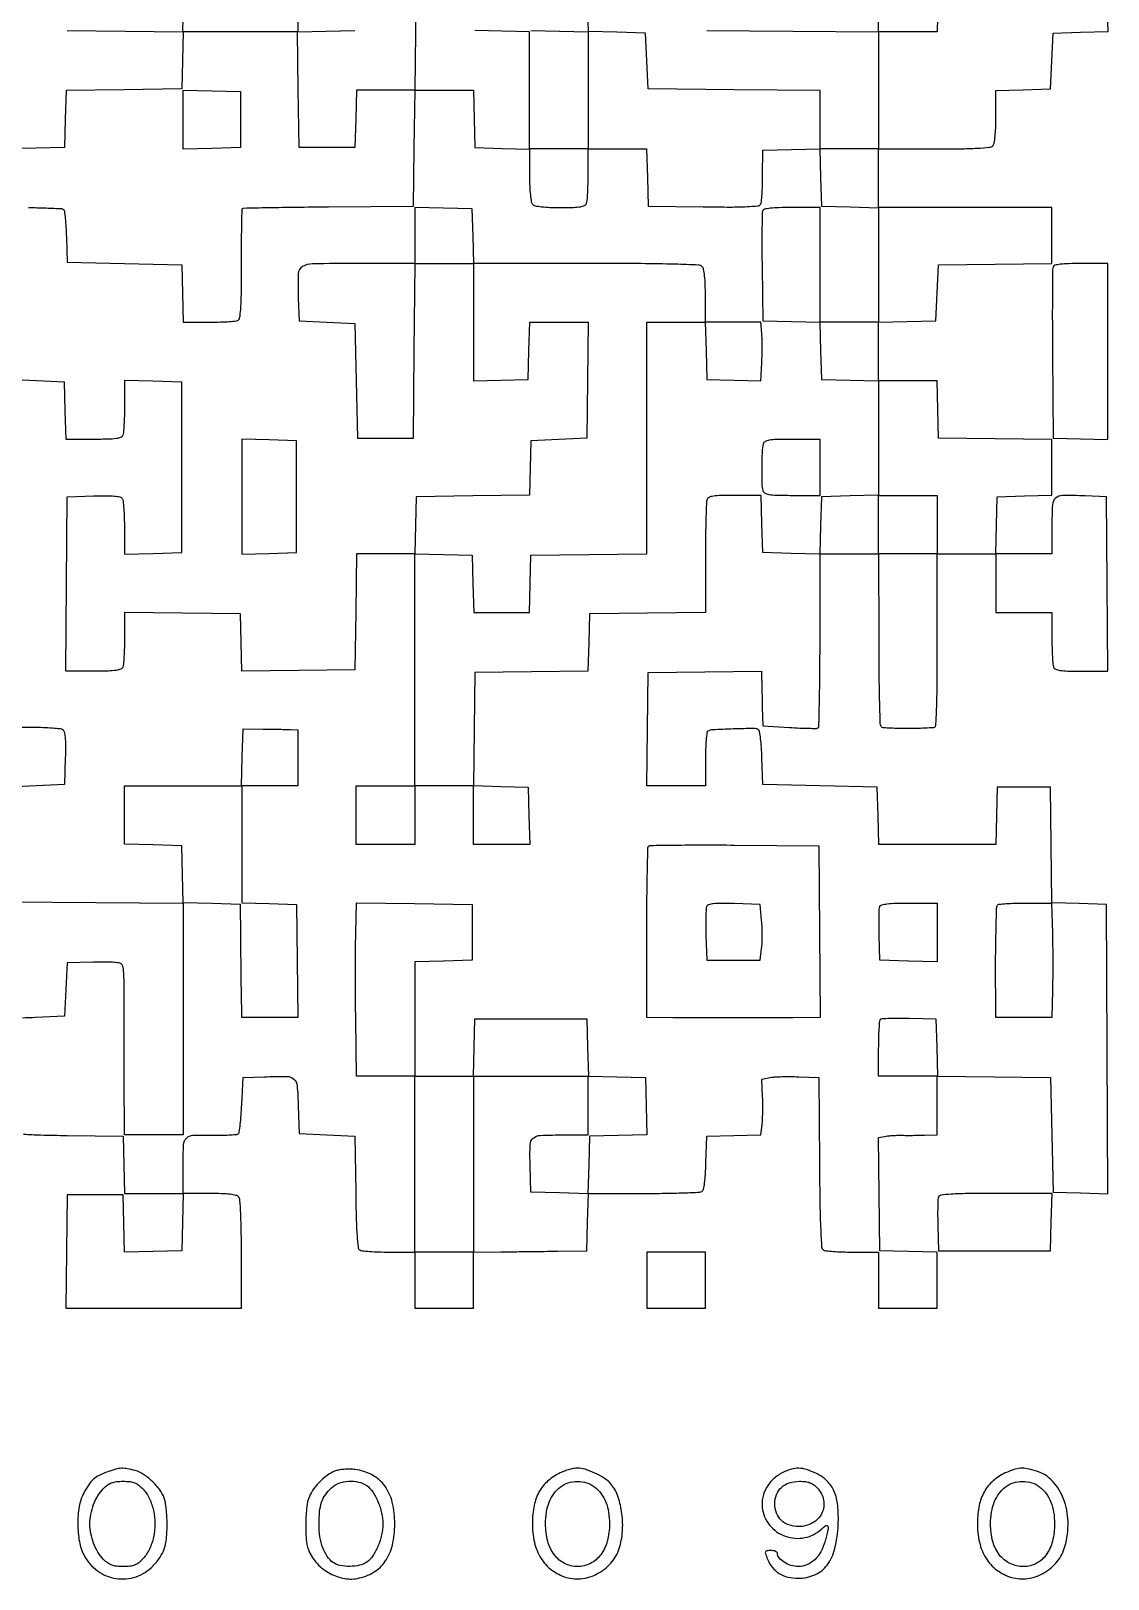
# Model space of a CAD drawing. Extents: x 179 to 1071, y 112 to 1107.
# Drawn here: x 667 to 1071, y 112 to 693 of the extents above; entities that cross this region are included whole.
import ezdxf

# ---------------------------------------------------------------- set-up
doc = ezdxf.new("R2010")
doc.units = 0

msp = doc.modelspace()

# ---------------------------------------------------------------- linework, layer by layer
for points in [[(767, 725.349537), (767, 692.932337), (777.75, 693.216168), (788.5, 693.5)], [(811.5, 714.5), (811.230498, 692.75), (810.960995, 671), (800.014329, 671), (789.067663, 671), (788.783832, 660.25), (788.5, 649.5), (778, 649.5), (767.5, 649.5), (767.230498, 671.25), (766.960995, 693), (745.446666, 693), (723.932337, 693), (724.216168, 703.75)], [(680.5, 693.5), (702.283633, 693.230404), (724.067266, 692.960808), (723.783633, 682.230404), (723.5, 671.5), (701.783635, 671.230591), (680.06727, 670.961183), (679.783635, 660.230591), (679.5, 649.5), (658, 649)], [(854.5, 693.5), (865.25, 693.216168), (876, 692.932337), (876, 670.966168), (876, 649), (865, 649), (854, 649), (854, 670.965017), (854, 692.930034), (843.75, 693.215017), (833.5, 693.5)]]:
    msp.add_lwpolyline(points)
for points in [[(664.179757, 279.259718, 0.01097), (670.538324, 278.960859, 0.003025), (680.546095, 278.770909), (701.5, 278.5), (701.783832, 267.75), (702.067663, 257), (713.067663, 257), (724.067663, 257), (723.783832, 246.25), (723.5, 235.5), (712.784171, 235.216515), (702.068343, 234.93303), (701.784171, 245.716515), (701.5, 256.5), (691, 256.5), (680.5, 256.5), (680.230112, 235.25), (679.960225, 214), (712.936926, 214), (745.913627, 214), (745.906915, 234.207661, 0.003787), (745.838019, 242.922128, 0.008669), (745.6225, 249.486931, 0.005668), (745.313842, 254.500151, 0.156227), (744.827657, 255.707661, 0.164575), (743.853627, 256.307321, 0.027043), (741.643996, 256.690145, 0.021568), (738.440304, 256.928773, 0.007805), (733.877555, 257), (724, 257), (724, 267.393011, -0.011791), (724.188476, 275.384287, -0.188695), (725.271744, 277.80895, -0.18903), (727.712153, 278.852197, -0.01184), (735.692534, 278.905237, 0.007869), (738.963225, 278.901004, 0.011594), (741.833378, 279.009061, 0.007003), (744.212453, 279.187405, 0.175058), (744.797718, 279.459677, 0.166411), (745.094233, 280.059722, 0.004749), (745.44058, 282.940181, 0.009152), (745.757506, 286.380352, 0.006111), (746, 290.328626), (746.5, 300.5), (754.496645, 300.796504, -0.010944), (762.958841, 300.924926, -0.179106), (765.567079, 299.939704, -0.195806), (766.788181, 297.526579, -0.013482), (767.215131, 289.7397), (767.5, 279.5), (778, 279), (788.5, 278.5), (788.770909, 257.546095, 0.003025), (788.960859, 247.538324, 0.01097), (789.259718, 241.179757, 0.009456), (789.64341, 236.821704, 0.228384), (790.270909, 235.811407, 0.116808), (791.164699, 235.501889, 0.007107), (794.003017, 235.255482, 0.010291), (797.425604, 235.078024, 0.007413), (801.25, 235.015313), (811, 235), (811, 224.5), (811, 214), (822, 214), (833, 214), (833, 224.5), (833, 235), (843.25, 235.097508, 0.000362), (847.967406, 235.1458, 0.000201), (853.720313, 235.211168, 0.0002), (859.54442, 235.282022, 0.000324), (864.5, 235.347508), (875.5, 235.5), (875.783832, 246.25), (876.067663, 257), (896.783832, 257.015313, 0.003465), (904.810968, 257.076872, 0.005297), (911.770414, 257.252233, 0.002055), (917.725462, 257.489947, 0.131274), (918.711195, 257.800347, 0.199883), (919.262532, 258.589, 0.01918), (919.684251, 260.944063, 0.019108), (920.012968, 264.199826, 0.00836), (920.211195, 268.535034), (920.5, 278.5), (930.62757, 278.783631), (940.755139, 279.067263), (941.245984, 282.783631, 0.02043), (941.416849, 284.667274, 0.007166), (941.512695, 287.383123, 0.007101), (941.532878, 290.376392, 0.008251), (941.464663, 293.222743), (941.192497, 299.945487), (944.346249, 300.529234, -0.031064), (946.043619, 300.735482, -0.008198), (948.776711, 300.851473, -0.008289), (951.8973, 300.880936, -0.008427), (955, 300.80649), (962.5, 300.5), (962.764319, 268.550168, 0.001803), (962.951056, 252.830801, 0.007577), (963.240328, 243.392156, 0.00522), (963.604237, 236.927232, 0.238962), (964.264319, 235.81548, 0.116655), (965.161958, 235.504391, 0.00716), (968.001081, 235.256679, 0.010334), (971.425135, 235.078324, 0.007451), (975.25, 235.015313), (985, 235), (985, 224.5), (985, 214), (996, 214), (1007, 214), (1007, 224.466168), (1007, 234.932337), (996.25, 235.216168), (985.5, 235.5), (985.230182, 256.725974), (984.960364, 277.951948), (987.230182, 278.430141, -0.026086), (988.375134, 278.609604, -0.009558), (990.008241, 278.747441, -0.009445), (991.802153, 278.830375, -0.011173), (993.5, 278.838803, 0.003741), (995.371688, 278.820274, 0.001914), (997.720313, 278.823585, 0.001902), (1000.139986, 278.845462, 0.002859), (1002.25, 278.884636), (1007, 279), (1007, 290.019888), (1007, 301.039775), (1028.25, 300.769888), (1049.5, 300.5), (1050, 279), (1050.5, 257.5), (1060.758629, 257.214922), (1071.017259, 256.929843), (1070.758629, 311.214922), (1070.5, 365.5), (1060.269405, 365.784769), (1050.038811, 366.069538), (1049.769405, 387.784769), (1049.5, 409.5), (1039.5, 409.5), (1029.5, 409.5), (1029.216168, 398.75), (1028.932337, 388), (1007, 388), (985.067663, 388), (984.783832, 398.75), (984.5, 409.5), (963, 410), (941.5, 410.5), (941.211195, 420.464966, 0.009143), (941.028489, 424.328163, 0.013786), (940.715179, 427.683218, 0.008512), (940.334125, 430.432793, 0.219027), (939.928184, 431.044385, 0.143525), (938.25123, 431.505737, 0.003796), (930.462578, 431.317044, 0.004146), (922.730621, 431.006787, 0.12697), (920.901089, 430.43887, 0.229345), (920.541955, 429.874018, 0.007453), (920.264695, 427.125393, 0.012937), (920.065224, 423.791061, 0.00847), (920, 419.940983), (920, 410), (908.980112, 410), (897.960225, 410), (898.230112, 431.25), (898.5, 452.5), (919.75, 452.769888), (941, 453.039775), (941.091885, 449.769888, -0.000728), (941.137628, 448.053079, -0.000211), (941.203226, 445.40428, -0.000212), (941.27461, 442.419808, -0.000226), (941.341885, 439.5), (941.5, 432.5), (951.5, 431.885509, 0.004363), (955.386444, 431.680715, 0.006539), (958.782812, 431.575931, 0.003037), (961.66394, 431.542248, 0.13065), (962.25, 431.694526, 0.26378), (962.556227, 432.204299, 0.000579), (962.779688, 441.523167, 0.003539), (962.946015, 452.090613, 0.002165), (963, 464.559017), (963, 497), (974, 497), (985, 497), (985.015313, 465.25, 0.002163), (985.074191, 453.003045, 0.003431), (985.241942, 442.516549, 0.000825), (985.466526, 433.354945, 0.146529), (985.765313, 432.444636, 0.23222), (986.833164, 431.852488, 0.005925), (992.492631, 431.636715, 0.012203), (998.946538, 431.624755, 0.01039), (1005.75, 431.91975, 0.378075), (1006.434921, 432.606923, 0.005621), (1006.739767, 438.749343, 0.007983), (1006.947082, 448.009928, 0.001605), (1007, 464.5), (1007, 497), (1018, 497), (1029, 497), (1029, 486), (1029, 475), (1039.5, 475), (1050, 475), (1050, 465.581787, 0.005951), (1050.044305, 461.859224, 0.007831), (1050.178303, 458.465525, 0.005915), (1050.367894, 455.638111, 0.07203), (1050.606989, 454.581787, 0.201272), (1051.382022, 453.772279, 0.065239), (1053.008523, 453.305235, 0.031606), (1055.841873, 453.060568, 0.005737), (1061.120653, 453), (1071.027329, 453), (1070.763664, 485.75), (1070.5, 518.5), (1062.503355, 518.796504, 0.010844), (1053.943979, 518.928103, 0.184361), (1051.363937, 517.9246, 0.198492), (1050.205954, 515.486025, 0.012862), (1050, 507.480948), (1050, 497), (1039.466168, 497), (1028.932337, 497), (1029.216168, 507.75), (1029.5, 518.5), (1039.75, 518.784983), (1050, 519.069966), (1050, 529.515095), (1050, 539.960225), (1028.75, 540.230112), (1007.5, 540.5), (1007.216168, 551.25), (1006.932337, 562), (995.966168, 562), (985, 562), (985, 572.966168), (985, 583.932337), (995.75, 584.216168), (1006.5, 584.5), (1007, 595), (1007.5, 605.5), (1028.75, 605.769888), (1050, 606.039775), (1050, 616.519888), (1050, 627), (1017.5, 627), (985, 627), (985, 638), (985, 649), (1005.8, 649, 0.003169), (1015.593081, 649.062069, 0.010454), (1022.045513, 649.278846, 0.00933), (1026.538104, 649.608073, 0.175156), (1027.8, 650.2, 0.150838), (1028.327709, 651.199003, 0.019392), (1028.688556, 653.622935, 0.018513), (1028.925625, 656.910654, 0.00874), (1029, 661.165017), (1029, 670.930034), (1039.25, 671.215017), (1049.5, 671.5), (1050, 682), (1050.5, 692.5), (1060.783473, 692.785353), (1071.066946, 693.070705), (1070.783473, 703.785353)], [(665.962126, 627.012422, -0.005791), (672.644869, 626.836479, -0.001881), (678.396392, 626.596707, -0.187133), (679.124405, 626.275595, -0.164875), (679.450897, 625.614267, -0.006671), (679.770686, 622.926814, -0.011068), (680.040262, 619.684818, -0.007551), (680.209289, 615.990711), (680.5, 606.5), (702, 606), (723.5, 605.5), (723.783832, 594.75), (724.067663, 584), (733.452044, 584, 0.005803), (737.158376, 584.043021, 0.00768), (740.531061, 584.173179, 0.005722), (743.341423, 584.357172, 0.072524), (744.372758, 584.589546, 0.260296), (745.22392, 585.610194, 0.028306), (745.633206, 588.760178, 0.01593), (745.858243, 594.279039, 0.002224), (745.909091, 605.710758, -0.001874), (745.938704, 613.61175, -0.003032), (746.02984, 620.331996, -0.000523), (746.152411, 626.260644, -0.193274), (746.320152, 626.653485, -0.193629), (746.718887, 626.82342, -0.000221), (755.976504, 627.007754, -0.001961), (766.361447, 627.169209, -0.001199), (778.615606, 627.282273), (810.5, 627.5), (810.769502, 649.25), (811.039005, 671), (821.985671, 671), (832.932337, 671), (833.216168, 660.25), (833.5, 649.5), (843.75, 649.215017), (854, 648.930034), (854, 639.165017, 0.00874), (854.074375, 634.910654, 0.018513), (854.311444, 631.622935, 0.019392), (854.672291, 629.199003, 0.150838), (855.2, 628.2, 0.148618), (856.177004, 627.678473, 0.020076), (858.499944, 627.315267, 0.019202), (861.62258, 627.075751, 0.009539), (865.593011, 627, 0.006405), (870.449162, 627.062206, 0.033615), (873.105917, 627.309523, 0.068495), (874.642994, 627.779618, 0.195123), (875.393011, 628.581787, 0.07203), (875.632106, 629.638111, 0.005915), (875.821697, 632.465525, 0.007831), (875.955695, 635.859224, 0.005951), (876, 639.581787), (876, 649), (886.966168, 649), (897.932337, 649), (898.216168, 638.25), (898.5, 627.5), (919.198755, 627.262575, 0.002829), (929.392736, 627.20333, 0.011673), (935.558162, 627.346346, 0.011475), (939.645915, 627.63085, 0.234058), (940.671045, 628.262575, 0.11426), (940.978018, 629.155431, 0.007284), (941.225494, 631.927131, 0.010375), (941.40534, 635.270825, 0.007517), (941.47229, 639), (941.5, 648.5), (952.25, 648.783832), (963, 649.067663), (963, 660.019979), (963, 670.972294), (930.75, 671.236147), (898.5, 671.5), (898, 682), (897.5, 692.5), (886.783492, 692.783492), (876.066984, 693.066984), (875.783492, 703.783492)], [(1007.216168, 703.75), (1006.932337, 693), (995.966168, 693), (985, 693), (985, 703.393011, -0.005351)], [(920.5, 693.5), (952.75, 693.236147), (985, 692.972294), (985, 670.986147), (985, 649), (973.966168, 649), (962.932337, 649), (963.216168, 638.25), (963.5, 627.5), (974.25, 627.216168), (985, 626.932337), (985, 605.466168), (985, 584), (973.966168, 584), (962.932337, 584), (963.216168, 573.25), (963.5, 562.5), (974.25, 562.216168), (985, 561.932337), (985, 540.466168), (985, 519), (996, 519), (1007, 519), (1007, 508), (1007, 497), (996, 497), (985, 497), (985, 508.033832), (985, 519.067663), (974.25, 518.783832), (963.5, 518.5), (963.215829, 507.716515), (962.931657, 496.93303), (952.215829, 497.216515), (941.5, 497.5), (941.216168, 508.25), (940.932337, 519), (931.073157, 519, 0.005777), (925.822523, 518.93933, 0.031733), (923.000914, 518.694499, 0.065453), (921.380394, 518.227252, 0.200876), (920.606989, 517.418213, 0.083046), (920.363374, 516.220701, 0.001844), (920.178303, 510.308954, 0.004129), (920.043995, 503.369134, 0.002773), (920, 495.437715), (920, 475.039005), (898.25, 474.769502), (876.5, 474.5), (876.216369, 463.76979), (875.932738, 453.03958), (854.716369, 452.76979), (833.5, 452.5), (833.230215, 431.285202), (832.96043, 410.070403), (843.230215, 409.785202), (853.5, 409.5), (853.783832, 398.75), (854.067663, 388), (843.533832, 388), (833, 388), (833, 399), (833, 410), (822, 410), (811, 410), (811, 399), (811, 388), (800, 388), (789, 388), (789, 399), (789, 410), (800, 410), (811, 410), (811, 453.5), (811, 497), (800.019502, 497), (789.039005, 497), (788.769502, 475.25), (788.5, 453.5), (767.284032, 453.230211), (746.068065, 452.960423), (745.784032, 463.730211), (745.5, 474.5), (723.75, 474.769502), (702, 475.039005), (702, 465.60129, -0.005939), (701.955696, 461.871254, -0.007818), (701.821697, 458.471254, -0.005899), (701.632119, 455.63856, -0.07207), (701.393011, 454.581787, -0.205326), (700.601142, 453.767482, -0.063008), (698.911435, 453.302581, -0.030329), (695.954584, 453.05956, -0.005341), (690.379347, 453), (679.972671, 453), (680.236336, 485.75), (680.5, 518.5), (690.417355, 518.788231, -0.006827), (695.195195, 518.861823, -0.023663), (698.282937, 518.721018, -0.033714), (700.294865, 518.395734, -0.19692), (701.152042, 517.788231, -0.11554), (701.475676, 516.859509, -0.007548), (701.733781, 514.004417, -0.010646), (701.919289, 510.557744, -0.007729), (701.984687, 506.716168), (702, 496.932337), (712.75, 497.216168), (723.5, 497.5), (723.5, 529.5), (723.5, 561.5), (712.75, 561.783832), (702, 562.067663), (702, 552.615619, -0.00593), (701.955696, 548.880092, -0.007809), (701.821697, 545.475463, -0.005887), (701.632128, 542.638889, -0.0721), (701.393011, 541.581787, -0.20495), (700.602718, 540.767927, -0.063217), (698.919034, 540.302822, -0.030446), (695.973908, 540.059651, -0.005377), (690.426843, 540), (680.067663, 540), (679.783832, 550.75), (679.5, 561.5), (669, 562), (658.5, 562.5)], [(658.073907, 493.250024, -0.000125), (658.062863, 475.75)], [(658.024329, 432), (667.762165, 431.984687, -0.007765), (671.586112, 431.919286, -0.010686), (675.017929, 431.733781, -0.007598), (677.860381, 431.475639, -0.115411), (678.788231, 431.152042, -0.19692), (679.395734, 430.294865, -0.033714), (679.721018, 428.282937, -0.023663), (679.861823, 425.195195, -0.006827), (679.788231, 420.417355), (679.5, 410.5), (669, 410), (658.5, 409.5)], [(658.5, 366.5), (691.283971, 366.236292), (724.067942, 365.972584), (723.783971, 376.736292), (723.5, 387.5), (712.75, 387.783832), (702, 388.067663), (702, 399.033832), (702, 410), (723.966168, 410), (745.932337, 410), (746.216168, 420.68593), (746.5, 431.371861), (754, 431.297456, -0.001006), (757.07305, 431.260783, -0.001048), (760.104687, 431.212147, -0.001007), (762.725944, 431.159318, -0.004592), (764.25, 431.111525), (767, 431), (767, 420.5), (767, 410), (756.5, 410), (746, 410), (746, 388.034983), (746, 366.069966), (756.25, 365.784983), (766.5, 365.5), (766.769888, 344.25), (767.039775, 323), (756.519888, 323), (746, 323), (745.881648, 332.75, -0.000062), (745.826894, 337.307015, -0.000032), (745.75939, 343.014063, -0.000032), (745.690668, 348.886916, -0.000048), (745.631648, 354), (745.5, 365.5), (734.75, 365.783832), (724, 366.067663), (724, 322.533832), (724, 279), (713, 279), (702, 279), (701.911553, 300.25, -0.000647), (701.886111, 309.119099, -0.000604), (701.882773, 318.195312, -0.000601), (701.899227, 326.258072, -0.002056), (701.937781, 331.5, 0.008106), (701.919164, 335.424425, 0.01122), (701.766476, 338.940918, 0.007951), (701.528095, 341.851029, 0.123217), (701.193583, 342.788231, 0.191548), (700.315392, 343.394534, 0.033315), (698.286958, 343.720088, 0.023521), (695.187736, 343.861197, 0.00688), (690.417355, 343.788231), (680.5, 343.5), (680, 333.5), (679.5, 323.5), (668.614997, 323, -0.005772), (663.695685, 322.830917, -0.003519)]]:
    msp.add_lwpolyline(points, format="xyb")
for points in [[(745.5, 660), (745.5, 649.5), (734.75, 649.216168), (724, 648.932337), (724, 660), (724, 671.067663), (734.75, 670.783832), (745.5, 670.5)], [(746, 518.5), (746, 496.930034), (756.25, 497.215017), (766.5, 497.5), (766.5, 518.5), (766.5, 539.5), (756.25, 539.784983), (746, 540.069966)], [(898, 224.5), (898, 214), (909, 214), (920, 214), (920, 224.5), (920, 235), (909, 235), (898, 235)]]:
    msp.add_lwpolyline(points, close=True)
for points in [[(811, 616.533832), (811, 606), (789.519052, 606, 0.003484), (772.504163, 605.881453, 0.129107), (768.800938, 604.853655, 0.257598), (767.205453, 602.186192, 0.017378), (767.204946, 593), (767.5, 584.5), (778, 584), (788.5, 583.5), (789, 562), (789.5, 540.5), (800, 540.5), (810.5, 540.5), (810.763664, 573.25), (811.027329, 606), (822.013664, 606), (833, 606), (833, 583.965017), (833, 561.930034), (843.25, 562.215017), (853.5, 562.5), (853.783832, 573.25), (854.067663, 584), (865.053334, 584), (876.039005, 584), (875.769502, 562.25), (875.5, 540.5), (865, 540), (854.5, 539.5), (854.215235, 529.269787), (853.930471, 519.039573), (832.715235, 518.769787), (811.5, 518.5), (811.216515, 507.784171), (810.93303, 497.068343), (821.716515, 496.784171), (832.5, 496.5), (832.783832, 485.75), (833.067663, 475), (843.5, 475), (853.932337, 475), (854.216168, 485.75), (854.5, 496.5), (876.25, 496.769502), (898, 497.039005), (898, 540.519502), (898, 584), (908.966168, 584), (919.932337, 584), (920.216168, 573.25), (920.5, 562.5), (930.663167, 562.215976), (940.826333, 561.931951), (941.163167, 568.715976, 0.007051), (941.266493, 571.624672, 0.005666), (941.298039, 574.75563, 0.00573), (941.261227, 577.65032, 0.014539), (941.149306, 579.75), (940.798613, 584), (930.399306, 584), (920, 584), (920, 593.8, 0.008695), (919.925705, 598.071747, 0.018472), (919.688776, 601.369558, 0.019349), (919.328068, 603.799696, 0.150969), (918.8, 604.8, 0.18838), (917.348827, 605.435913, 0.003252), (908.558984, 605.735804, 0.005536), (895.98553, 605.943653, 0.001364), (875.334983, 606), (833.069966, 606), (832.784983, 616.25), (832.5, 626.5), (821.75, 626.783832), (811, 627.067663)], [(941.467409, 625.75, 0.086237), (941.283838, 624.782314, 0.001285), (941.20939, 618.992188, 0.003447), (941.186523, 612.255328, 0.002265), (941.248794, 604.5), (941.5, 584.5), (952.25, 584.216168), (963, 583.932337), (963, 605.466168), (963, 627), (952.468615, 627, 0.006534), (947.520618, 626.935336, 0.021754), (944.278163, 626.709174, 0.02769), (942.151972, 626.347473, 0.251991)], [(1050.454031, 604.740803, 0.089592), (1050.262009, 603.729818, 0.000579), (1050.190493, 594.601072, 0.002304), (1050.168885, 584.152527, 0.001466), (1050.235416, 571.990803), (1050.5, 540.5), (1060.75, 540.215017), (1071, 539.930034), (1071, 572.965017), (1071, 606), (1060.968615, 606, 0.006943), (1056.259955, 605.934612, 0.022858), (1053.16219, 605.706576, 0.029866), (1051.13516, 605.340013, 0.246246)], [(941.679886, 538.25, 0.054503), (941.257158, 535.363367, 0.007563), (941.12752, 529.302428, 0.006624), (941.170158, 523.20032, 0.071898), (941.5705, 520.777875, 0.188791), (942.334257, 519.83441, 0.089438), (943.833968, 519.306126, 0.035408), (946.625775, 519.055594, 0.004678), (952.567388, 519), (963, 519), (963, 529.5), (963, 540), (952.567388, 540, 0.004634), (946.641047, 539.945076, 0.035224), (943.861414, 539.697164, 0.090391), (942.388006, 539.176523, 0.201808)], [(962.763853, 355.25), (963.027706, 323), (952.763853, 322.926805, -0.00126), (944.527276, 322.888824, -0.000694), (934.455126, 322.881746, -0.00058), (922.339842, 322.904102, -0.000334), (907.75, 322.957682), (898, 323), (898, 354.833333, -0.002001), (898.049029, 367.086392, -0.003231), (898.199888, 377.515513, -0.000593), (898.402981, 386.698691, -0.192864), (898.680468, 387.347135, -0.194926), (899.328722, 387.621499, -0.000608), (908.434599, 387.750224, -0.003285), (918.778546, 387.815907, -0.002034), (930.930468, 387.763802), (962.5, 387.5)], [(832.5, 355), (832.5, 344.5), (821.75, 344.216168), (811, 343.932337), (811, 322.466168), (811, 301), (821.966168, 301), (832.932337, 301), (833.216168, 311.75), (833.5, 322.5), (854.5, 322.5), (875.5, 322.5), (875.783492, 311.783492), (876.066984, 301.066984), (886.783492, 300.783492), (897.5, 300.5), (897.783485, 289.784171), (898.06697, 279.068343), (887.283485, 278.784171), (876.5, 278.5), (876.215829, 267.716515), (875.931657, 256.93303), (865.215829, 257.216515), (854.5, 257.5), (854.216402, 267.624582, -0.014067), (854.217397, 275.370283, -0.209372), (855.347974, 277.765303, -0.171639), (857.979865, 278.807395, -0.008871), (867.25, 278.986345), (876, 279), (876, 289.956522), (876, 300.913043), (854.5, 300.913043), (833, 300.913043), (833, 267.956522), (833, 235), (822, 235), (811, 235), (811, 268), (811, 301), (800.037886, 301), (789.075772, 301), (788.787886, 322.25, -0.001904), (788.700603, 331.212087, -0.001674), (788.676433, 340.568177, -0.001682), (788.711277, 349.010827, -0.005063), (788.812736, 354.769328), (789.125472, 366.038655), (810.812736, 365.769328), (832.5, 365.5)], [(920.44275, 364.711405, 0.081149), (920.248444, 363.774362, 0.00524), (920.158923, 360.981301, 0.007536), (920.137209, 357.634347, 0.00554), (920.210159, 353.924983), (920.5, 344.5), (930.5, 344.5), (940.5, 344.5), (941.08534, 348.886315, 0.022863), (941.269448, 350.99849, 0.010307), (941.326793, 353.780045, 0.01018), (941.266834, 356.724741, 0.013684), (941.08534, 359.386315), (940.5, 365.5), (930.732592, 365.786422, 0.006215), (925.820487, 365.869374, 0.027145), (922.9185, 365.724677, 0.046335), (921.158442, 365.373938, 0.232847)], [(1007, 354.966168), (1007, 343.932337), (996.25, 344.216168), (985.5, 344.5), (985.210159, 353.924983, -0.005394), (985.136178, 357.631743, -0.007376), (985.154817, 360.970602, -0.005045), (985.239658, 363.758353, -0.081654), (985.428774, 364.674983, -0.241018), (986.150647, 365.322788, -0.034741), (988.157558, 365.706476, -0.023677), (991.342601, 365.936534, -0.00619), (996.468615, 366), (1007, 366)], [(1050.187616, 354.75, -0.004056), (1050.286888, 349.698016, -0.002552), (1050.324862, 343.79375, -0.002561), (1050.302819, 337.984411, -0.004692), (1050.216168, 333.25), (1049.932337, 323), (1039.466168, 323), (1029, 323), (1028.911553, 333.25, -0.003309), (1028.888588, 344.666119, -0.004562), (1029.029351, 354.917557, -0.001462), (1029.262568, 363.962499, -0.131976), (1029.642595, 365.230723, -0.234171), (1030.136586, 365.538486, -0.005739), (1032.880212, 365.774025, -0.011261), (1036.1761, 365.944374, -0.00728), (1039.996633, 366), (1049.875232, 366)], [(1006.783832, 311.75), (1007.067663, 301), (996.033832, 301), (985, 301), (985, 311.333333, -0.006317), (985.050668, 315.343898, -0.009512), (985.205463, 318.836713, -0.004898), (985.419778, 321.762931, -0.177451), (985.699448, 322.366114, -0.183378), (986.300668, 322.636532, -0.005301), (989.145783, 322.777033, -0.010046), (992.547259, 322.840477, -0.006672), (996.449448, 322.782781), (1006.5, 322.5)], [(1007.428774, 255.674983, 0.081654), (1007.239658, 254.758353, 0.005045), (1007.154817, 251.970602, 0.007376), (1007.136178, 248.631743, 0.005394), (1007.210159, 244.924983), (1007.5, 235.5), (1028.5, 235.5), (1049.5, 235.5), (1049.783832, 246.25), (1050.067663, 257), (1029.002447, 257, 0.002556), (1018.203018, 256.9448, 0.01278), (1012.1534, 256.728241, 0.01461), (1008.335235, 256.381522, 0.278)], [(695.740524, 152.570688, 0.028924), (692.51748, 151.205777, 0.067062), (690.343035, 149.742476, 0.065021), (688.593972, 147.726692, 0.025865), (686.729436, 144.566898, 0.078413), (685.016703, 139.481616, 0.043332), (684.480105, 132.932602, 0.043262), (685.081705, 126.363585, 0.075916), (686.842861, 121.210771, 0.115891), (691.84456, 115.410831, 0.11952), (698.850879, 112.526752, 0.12063), (706.348482, 113.184547, 0.119517), (712.723773, 117.230679, 0.042928), (715.355712, 120.47491, 0.068329), (716.937553, 123.67308, 0.05798), (717.751059, 127.545804, 0.022809), (718, 133, 0.013746), (717.922002, 135.836581, 0.013543), (717.688233, 138.678732, 0.013535), (717.348851, 141.154753, 0.049352), (716.938666, 142.6849, 0.07004), (715.217505, 145.832567, 0.043091), (712.407392, 148.995692, 0.043378), (709.141749, 151.591409, 0.078642), (706.044357, 153.0042, 0.019767), (703.033546, 153.71375, 0.058558), (700.919964, 153.872425, 0.057114), (698.798281, 153.538401, 0.018127)], [(781.604322, 153.005326, 0.071877), (778.71922, 151.618475, 0.042159), (775.724617, 149.217296, 0.041605), (773.113201, 146.284564, 0.060083), (771.376839, 143.282119, 0.07604), (770.399794, 139.495421, 0.021235), (770.042426, 133.368656, 0.021382), (770.208244, 127.219267, 0.072833), (771.061334, 123.3151, 0.091885), (773.966032, 118.510735, 0.078339), (778.548416, 114.748801, 0.079548), (783.994027, 112.622434, 0.10007), (789.396867, 112.54663, 0.08835), (795.464326, 114.842136, 0.108354), (799.87266, 118.980284, 0.095028), (802.521253, 125.046784, 0.05463), (803.423899, 133, 0.058862), (802.498033, 141.105872, 0.100406), (799.658323, 147.273956, 0.113335), (794.933165, 151.364121, 0.090523), (788.494902, 153.406823, 0.026557), (786.753454, 153.53518, 0.019671), (784.822897, 153.498756, 0.019997), (782.997959, 153.318986, 0.041623)], [(865.5, 152.119269, 0.072233), (860.913059, 149.148703, 0.085313), (857.659506, 145.139049, 0.077576), (855.727802, 139.953904, 0.048566), (855.04947, 133.5, 0.056726), (855.832081, 126.121242, 0.084236), (858.279995, 120.116129, 0.093645), (862.33055, 115.696875, 0.087991), (867.79991, 112.941802, 0.110101), (873.913138, 112.502257, 0.094342), (880.017372, 114.631855, 0.092753), (884.994597, 118.899327, 0.101909), (887.891347, 124.546924, 0.056196), (888.910293, 130.920165, 0.048798), (888.563532, 137.679586, 0.051395), (886.992, 143.796591, 0.093429), (884.345081, 148.207427, 0.071058), (882.04709, 150.151318, 0.031119), (878.534151, 152.061425, 0.031001), (874.843708, 153.509058, 0.078118), (872, 153.956076, 0.050421), (870.765654, 153.831284, 0.018475), (869.059375, 153.416514, 0.018096), (867.214845, 152.82242, 0.020678)], [(949.019933, 152.248446, 0.067689), (945.534594, 149.860155, 0.075481), (942.961028, 146.704835, 0.078552), (941.511975, 143.042243, 0.082461), (941.297427, 139.173991, 0.143897), (944.042655, 132.588833, 0.137228), (949.959949, 128.389047, 0.135988), (957.241281, 127.848018, 0.140422), (963.660128, 131.150432, -0.050059), (965.257676, 132.375398, -0.502978), (965.92423, 132.110762, -0.123678), (965.94616, 130.618919, -0.008518), (964.901255, 126.5, -0.057323), (963.320687, 122.542776, -0.080398), (961.007056, 119.530554, -0.090908), (958.107509, 117.655404, -0.098501), (954.812909, 117, -0.075432), (952.104269, 117.410974, -0.067134), (949.519851, 118.61262, -0.075352), (947.633611, 120.26601, -0.176981), (947, 122, 0.22666), (946.817003, 122.382943, 0.074917), (946.264783, 122.70625, 0.057022), (945.455589, 122.926886, 0.038086), (944.497132, 123, 0.026223), (942.983381, 122.920554, 0.282747), (942.518001, 122.562359, 0.179009), (942.511324, 121.855313, 0.01065), (943.289174, 119.826532, 0.070976), (945.118372, 116.698388, 0.085492), (947.654223, 114.431849, 0.081617), (950.902083, 113.07421, 0.058331), (954.821616, 112.615385, 0.102185), (961.080773, 113.908066, 0.131396), (965.673654, 117.536504, 0.102865), (968.569591, 123.754386, 0.046145), (969.821176, 132.724465, 0.035194), (969.649509, 139.890943, 0.07738), (968.303546, 145.189565, 0.096762), (965.666039, 149.07695, 0.082913), (961.624167, 151.939892, 0.034189), (958.026327, 153.387311, 0.072543), (955.073114, 153.892144, 0.077915), (952.235524, 153.518159, 0.044785)], [(1032.5, 152.119269, 0.072233), (1027.913059, 149.148703, 0.085313), (1024.659506, 145.139049, 0.077576), (1022.727802, 139.953904, 0.048566), (1022.04947, 133.5, 0.056726), (1022.832081, 126.121242, 0.084236), (1025.279995, 120.116129, 0.093645), (1029.33055, 115.696875, 0.087991), (1034.79991, 112.941802, 0.110101), (1040.913138, 112.502257, 0.094342), (1047.017372, 114.631855, 0.092753), (1051.994597, 118.899327, 0.101909), (1054.891347, 124.546924, 0.072755), (1056.055295, 133.768442, 0.085784), (1054.388424, 142.396204, 0.098005), (1050.2163, 149.08969, 0.1325), (1044.181998, 152.827326, 0.02336), (1040.680861, 153.700401, 0.064642), (1038.15229, 153.874052, 0.066614), (1035.706782, 153.394675, 0.025975)], [(709.020672, 145.977871, -0.078137), (711.394589, 142.473471, -0.056577), (712.909125, 137.999528, -0.053445), (713.441824, 133.020995, -0.052816), (712.911326, 128.022129, -0.031595), (712.282841, 125.789774, -0.028771), (711.361751, 123.581244, -0.029825), (710.242776, 121.591475, -0.04489), (709.020672, 120.022129, -0.032959), (707.338419, 118.443779, -0.076284), (705.852738, 117.562531, -0.070683), (704.100819, 117.130143, -0.025216), (701.521867, 117, -0.025726), (698.998004, 117.129945, -0.064488), (697.206878, 117.5525, -0.070541), (695.678317, 118.390187, -0.035822), (694.017351, 119.828803, -0.064408), (692.056947, 122.371728, -0.041248), (690.447276, 125.741162, -0.040305), (689.371622, 129.444777, -0.050566), (689.011154, 133, -0.050566), (689.371622, 136.555223, -0.040305), (690.447276, 140.258838, -0.041248), (692.056947, 143.628272, -0.064408), (694.017351, 146.171197, -0.035822), (695.678317, 147.609813, -0.070541), (697.206878, 148.4475, -0.064488), (698.998004, 148.870055, -0.025726), (701.521867, 149, -0.025216), (704.100819, 148.869857, -0.070683), (705.852738, 148.437469, -0.076284), (707.338419, 147.556221, -0.032959)], [(792.885708, 147.3675, -0.094233), (795.160197, 145.030633, -0.046083), (797.130844, 141.352528, -0.044302), (798.497181, 137.104801, -0.055724), (798.956076, 133, -0.055724), (798.497181, 128.895199, -0.044302), (797.130844, 124.647472, -0.046083), (795.160197, 120.969367, -0.094233), (792.885708, 118.6325, -0.099708), (790.230354, 117.471276, -0.050083), (786.578695, 117.055341, -0.050201), (782.944453, 117.372264, -0.106326), (780.352869, 118.465394, -0.092392), (778.123773, 120.738954, -0.058742), (776.427145, 124.046867, -0.051075), (775.357102, 128.160107, -0.03813), (775, 132.836029, -0.024184), (775.23315, 137.653536, -0.057443), (775.98512, 141.156169, -0.070154), (777.394617, 143.95646, -0.054302), (779.635837, 146.538309, -0.101052), (782.452656, 148.249807, -0.070634), (786.102713, 149.003148, -0.070371), (789.833216, 148.711541, -0.098439)], [(878.486321, 146.8321, -0.070161), (880.868384, 144.346776, -0.061272), (882.601633, 141.186884, -0.055105), (883.650321, 137.386057, -0.039799), (884, 133, -0.064207), (883.163885, 126.51578, -0.097059), (880.695591, 121.405879, -0.114446), (876.840467, 118.162744, -0.118422), (872, 117, -0.118422), (867.159533, 118.162744, -0.114446), (863.304409, 121.405879, -0.097059), (860.836115, 126.51578, -0.064207), (860, 133, -0.039799), (860.349679, 137.386057, -0.055105), (861.398367, 141.186884, -0.061272), (863.131616, 144.346776, -0.070161), (865.513679, 146.8321, -0.088676), (868.50599, 148.426731, -0.078344), (872, 148.977583, -0.078344), (875.49401, 148.426731, -0.088676)], [(962.025686, 146.472659, -0.143082), (964.350733, 141.894957, -0.162226), (963.685812, 137.033535, -0.153609), (960.174594, 133.357101, -0.126555), (954.898782, 132, -0.084195), (951.316913, 132.607461, -0.107029), (948.464011, 134.353591, -0.109935), (946.640378, 137.081227, -0.092849), (946, 140.5, -0.092444), (946.651126, 143.991634, -0.115642), (948.504282, 146.706264, -0.109514), (951.461178, 148.412591, -0.076455), (955.280231, 149, -0.027959), (957.548527, 148.873064, -0.061748), (959.232354, 148.469658, -0.069679), (960.638451, 147.705848, -0.044994)], [(1045.486321, 146.8321, -0.069979), (1047.860809, 144.356476, -0.060844), (1049.595445, 141.205861, -0.054991), (1050.648366, 137.428896, -0.040522), (1051, 133.097218, -0.060079), (1050.206811, 126.519811, -0.095905), (1047.847609, 121.392633, -0.116238), (1044.140977, 118.162056, -0.12196), (1039.447767, 117, -0.109482), (1034.332024, 118.133755, -0.118914), (1030.350685, 121.306873, -0.102022), (1027.845555, 126.390837, -0.063709), (1027, 133, -0.039799), (1027.349679, 137.386057, -0.055105), (1028.398367, 141.186884, -0.061272), (1030.131616, 144.346776, -0.070161), (1032.513679, 146.8321, -0.088676), (1035.50599, 148.426731, -0.078344), (1039, 148.977583, -0.078344), (1042.49401, 148.426731, -0.088676)]]:
    msp.add_lwpolyline(points, format="xyb", close=True)

doc.saveas('drawing.dxf')
